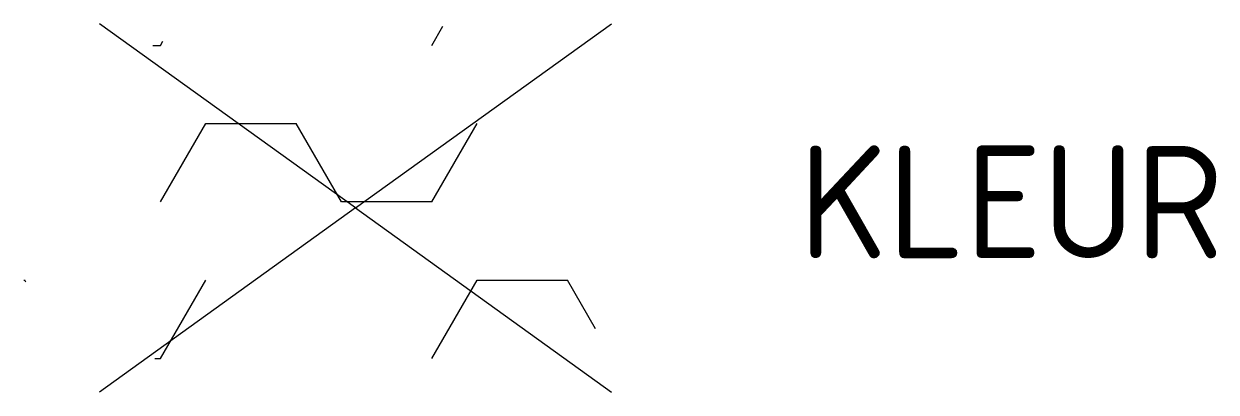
# Model space of a CAD drawing. Extents: x -5.1 to 14, y -3 to 2.8.
import ezdxf
from ezdxf.enums import TextEntityAlignment as Align

# ---------------------------------------------------------------- set-up
doc = ezdxf.new("R2010")
doc.units = 0
doc.header["$LTSCALE"] = 0.2
doc.styles.add('NLCS-ISO', font='NLCS-ISO.ttf')

msp = doc.modelspace()

# ---------------------------------------------------------------- linework, layer by layer
for p, q in [((0.223, -0.096), (-3.861, 2.844)), ((0.223, -0.096), (4.307, 2.844)), ((1.443, 2.5), (1.619, 2.805)), ((-3.007, 2.5), (-2.887, 2.5)), ((-2.887, 2.5), (-2.848, 2.567)), ((-2.887, 0), (-2.165, 1.25)), ((-2.165, 1.25), (-0.722, 1.25)), ((0, 0), (-0.722, 1.25)), ((1.443, 0), (2.165, 1.25)), ((0.223, -0.096), (-3.861, -3.036)), ((1.443, 0), (0, 0)), ((0.223, -0.096), (4.307, -3.036)), ((-5.068, -1.25), (-5.052, -1.25)), ((-5.035, -1.279), (-5.052, -1.25)), ((-2.887, -2.5), (-2.165, -1.25)), ((1.443, -2.5), (2.165, -1.25)), ((2.165, -1.25), (3.608, -1.25)), ((4.056, -2.025), (3.608, -1.25)), ((-2.98, -2.5), (-2.887, -2.5))]:
    msp.add_line(p, q)

# ---------------------------------------------------------------- texts
at = {"style": 'NLCS-ISO'}
msp.add_attdef('KLEUR', text='', height=1.8, dxfattribs=at).set_placement((7.296, 0), align=Align.MIDDLE_LEFT)

doc.saveas('drawing.dxf')
